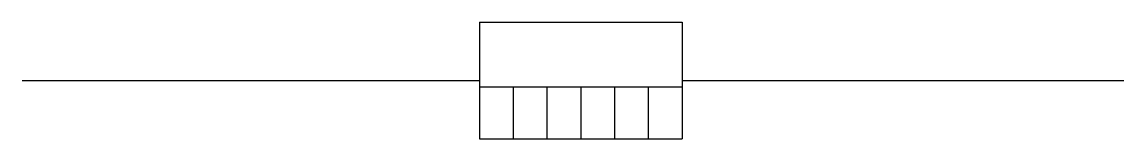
# Model space of a CAD drawing. Header units: metres. Extents: x -20770.9 to -20701.3, y -11828.3 to -11820.9.
import ezdxf

# ---------------------------------------------------------------- set-up
doc = ezdxf.new("R2010")
doc.units = ezdxf.units.M

msp = doc.modelspace()

# ---------------------------------------------------------------- linework, layer by layer
for p, q in [((-20741.99, -11820.89), (-20729.2, -11820.89)), ((-20741.99, -11820.89), (-20741.99, -11828.27)), ((-20729.2, -11820.89), (-20729.2, -11828.27)), ((-20770.88, -11824.58), (-20741.99, -11824.58)), ((-20729.22, -11824.58), (-20701.29, -11824.58)), ((-20741.99, -11824.98), (-20729.2, -11824.98)), ((-20739.86, -11824.98), (-20739.86, -11828.27)), ((-20737.73, -11824.98), (-20737.73, -11828.27)), ((-20735.59, -11824.98), (-20735.59, -11828.27)), ((-20733.46, -11824.98), (-20733.46, -11828.27)), ((-20731.33, -11824.98), (-20731.33, -11828.27)), ((-20741.99, -11828.27), (-20729.2, -11828.27))]:
    msp.add_line(p, q)

doc.saveas('drawing.dxf')
